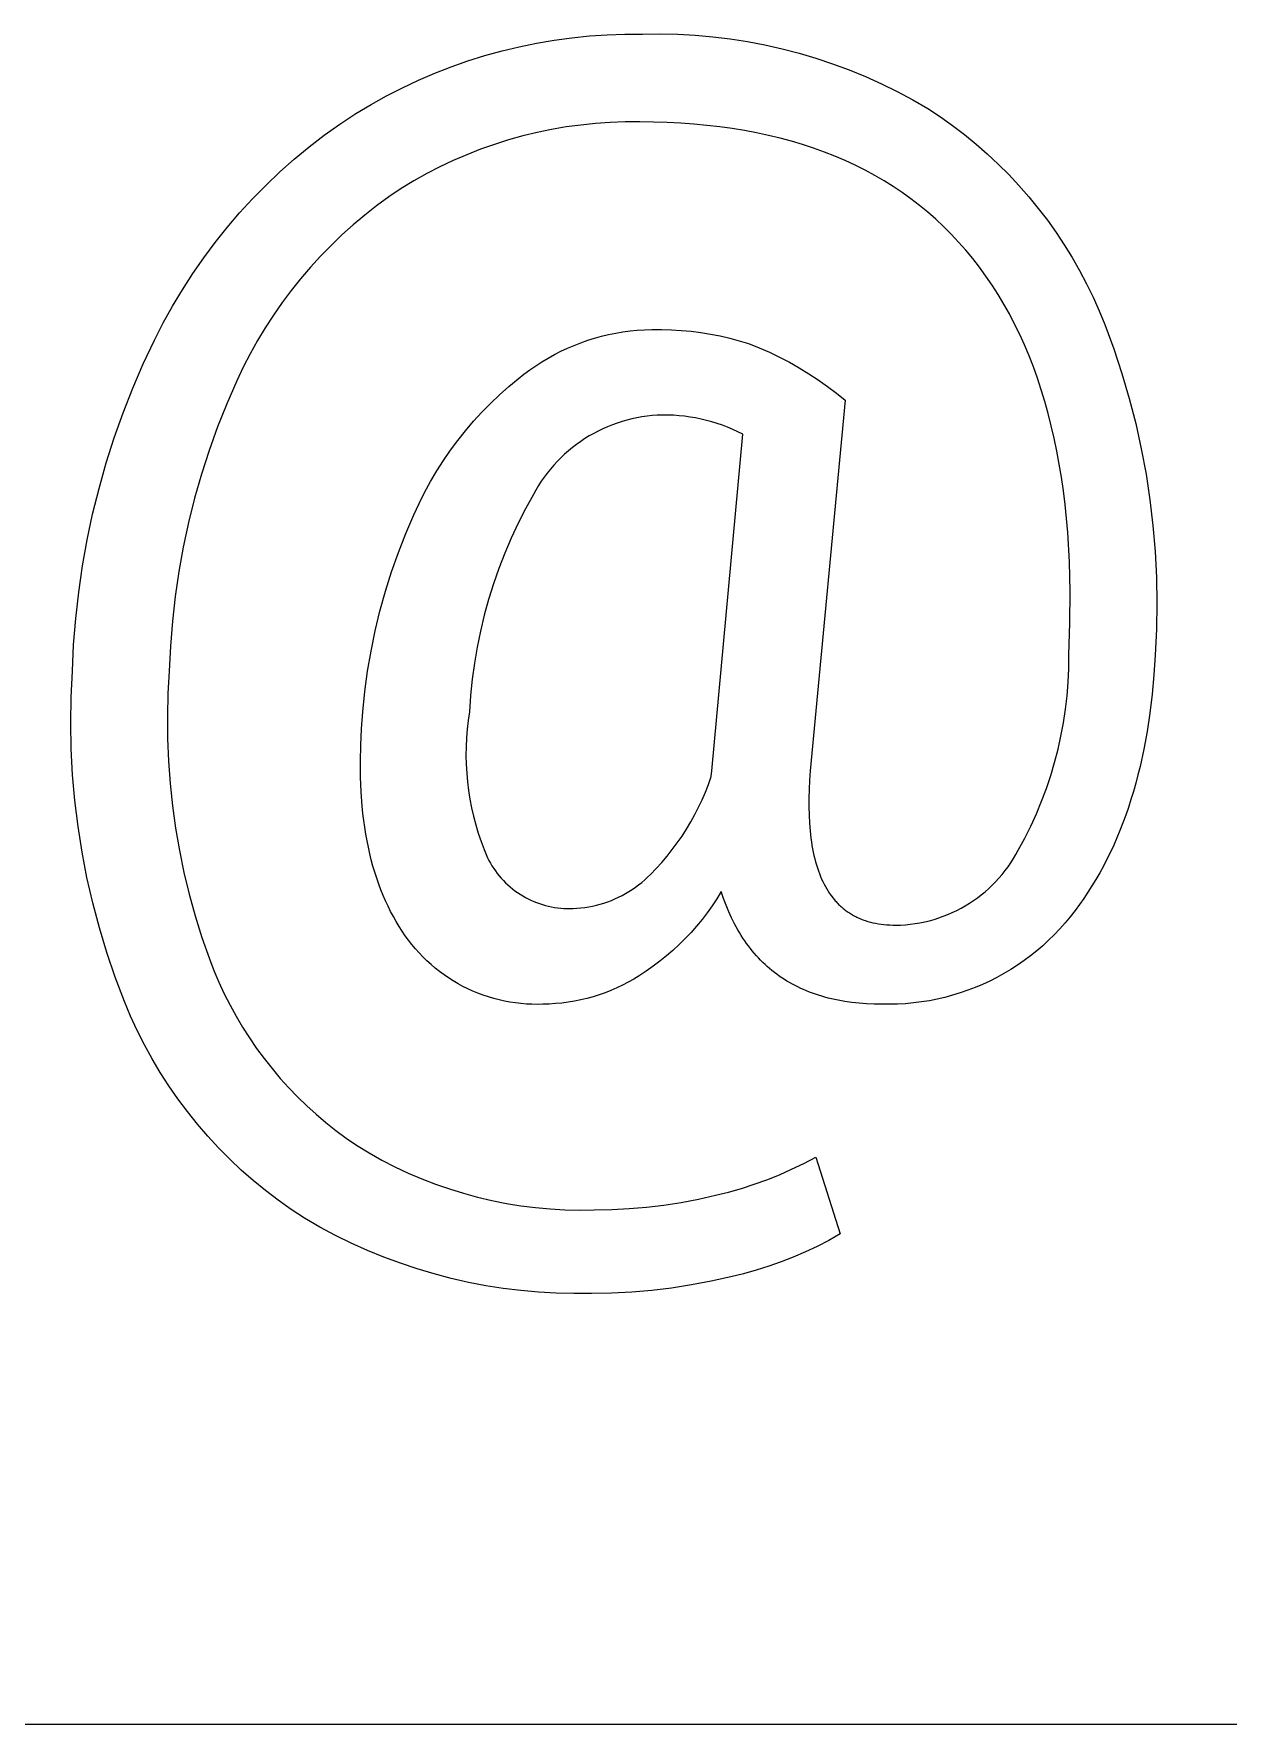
# Model space of a CAD drawing. Header units: millimetres. Extents: x 1287 to 5317, y -239 to 2577.
# Drawn here: x 4124.5 to 4171.4, y -13.8 to 52.4 of the extents above; entities that cross this region are included whole.
import ezdxf

# ---------------------------------------------------------------- set-up
doc = ezdxf.new("R2010")
doc.units = ezdxf.units.MM
doc.header["$MEASUREMENT"] = 0
doc.layers.add('Domyślny', color=7, linetype='Continuous', true_color=0x000000)

msp = doc.modelspace()

# ---------------------------------------------------------------- linework, layer by layer
at = {"layer": 'Domyślny', "color": 18, "lineweight": 15, "true_color": 0x000000}
for p, q in [((4145.629, 52.284), (4146.321, 52.356)), ((4146.321, 52.356), (4147.015, 52.403)), ((4147.015, 52.403), (4147.71, 52.428)), ((4147.71, 52.428), (4148.406, 52.43)), ((4148.406, 52.43), (4149.096, 52.438)), ((4149.096, 52.438), (4149.785, 52.424)), ((4149.785, 52.424), (4150.474, 52.386)), ((4150.474, 52.386), (4151.161, 52.325)), ((4142.225, 51.583), (4142.896, 51.769)), ((4142.896, 51.769), (4143.572, 51.932)), ((4143.572, 51.932), (4144.254, 52.073)), ((4144.254, 52.073), (4144.939, 52.19)), ((4144.939, 52.19), (4145.629, 52.284)), ((4151.161, 52.325), (4151.846, 52.242)), ((4151.846, 52.242), (4152.528, 52.135)), ((4152.528, 52.135), (4153.205, 52.006)), ((4153.205, 52.006), (4153.878, 51.854)), ((4153.878, 51.854), (4154.545, 51.679)), ((4140.256, 50.893), (4140.905, 51.145)), ((4140.905, 51.145), (4141.561, 51.375)), ((4141.561, 51.375), (4142.225, 51.583)), ((4154.545, 51.679), (4155.206, 51.483)), ((4155.206, 51.483), (4155.861, 51.264)), ((4155.861, 51.264), (4156.507, 51.023)), ((4138.986, 50.325), (4139.616, 50.62)), ((4139.616, 50.62), (4140.256, 50.893)), ((4156.507, 51.023), (4157.145, 50.761)), ((4157.145, 50.761), (4157.774, 50.478)), ((4157.774, 50.478), (4158.393, 50.174)), ((4137.757, 49.673), (4138.366, 50.009)), ((4138.366, 50.009), (4138.986, 50.325)), ((4158.393, 50.174), (4159.002, 49.849)), ((4159.002, 49.849), (4159.599, 49.504)), ((4136.534, 48.898), (4137.16, 49.316)), ((4137.16, 49.316), (4137.757, 49.673)), ((4159.599, 49.504), (4160.088, 49.181)), ((4160.088, 49.181), (4160.565, 48.842)), ((4135.328, 48.001), (4135.924, 48.46)), ((4135.924, 48.46), (4136.534, 48.898)), ((4143.712, 48.434), (4143.154, 48.278)), ((4144.275, 48.57), (4143.712, 48.434)), ((4144.842, 48.687), (4144.275, 48.57)), ((4145.413, 48.785), (4144.842, 48.687)), ((4145.987, 48.863), (4145.413, 48.785)), ((4146.563, 48.922), (4145.987, 48.863)), ((4147.141, 48.961), (4146.563, 48.922)), ((4147.72, 48.981), (4147.141, 48.961)), ((4148.299, 48.981), (4147.72, 48.981)), ((4148.843, 48.975), (4148.299, 48.981)), ((4149.378, 48.96), (4148.843, 48.975)), ((4149.905, 48.933), (4149.378, 48.96)), ((4150.423, 48.897), (4149.905, 48.933)), ((4150.932, 48.85), (4150.423, 48.897)), ((4151.432, 48.792), (4150.932, 48.85)), ((4151.923, 48.724), (4151.432, 48.792)), ((4152.406, 48.646), (4151.923, 48.724)), ((4152.879, 48.557), (4152.406, 48.646)), ((4153.344, 48.458), (4152.879, 48.557)), ((4153.801, 48.348), (4153.344, 48.458)), ((4160.565, 48.842), (4161.032, 48.487)), ((4161.032, 48.487), (4161.486, 48.116)), ((4134.749, 47.521), (4135.328, 48.001)), ((4142.056, 47.911), (4141.517, 47.7)), ((4142.602, 48.104), (4142.056, 47.911)), ((4143.154, 48.278), (4142.602, 48.104)), ((4154.248, 48.227), (4153.801, 48.348)), ((4154.687, 48.097), (4154.248, 48.227)), ((4155.117, 47.956), (4154.687, 48.097)), ((4155.538, 47.804), (4155.117, 47.956)), ((4155.95, 47.642), (4155.538, 47.804)), ((4161.486, 48.116), (4161.927, 47.731)), ((4161.927, 47.731), (4162.356, 47.331)), ((4134.186, 47.022), (4134.749, 47.521)), ((4140.461, 47.223), (4139.946, 46.958)), ((4140.985, 47.471), (4140.461, 47.223)), ((4141.517, 47.7), (4140.985, 47.471)), ((4156.354, 47.469), (4155.95, 47.642)), ((4156.749, 47.286), (4156.354, 47.469)), ((4157.135, 47.093), (4156.749, 47.286)), ((4157.512, 46.889), (4157.135, 47.093)), ((4162.356, 47.331), (4162.77, 46.917)), ((4133.113, 45.969), (4133.641, 46.505)), ((4133.641, 46.505), (4134.186, 47.022)), ((4139.44, 46.676), (4138.945, 46.377)), ((4139.946, 46.958), (4139.44, 46.676)), ((4157.88, 46.674), (4157.512, 46.889)), ((4158.24, 46.45), (4157.88, 46.674)), ((4158.591, 46.214), (4158.24, 46.45)), ((4162.77, 46.917), (4163.171, 46.49)), ((4163.171, 46.49), (4163.557, 46.049)), ((4132.604, 45.415), (4133.113, 45.969)), ((4138.456, 46.044), (4137.978, 45.694)), ((4138.945, 46.377), (4138.456, 46.044)), ((4158.933, 45.968), (4158.591, 46.214)), ((4159.267, 45.712), (4158.933, 45.968)), ((4163.557, 46.049), (4163.929, 45.596)), ((4132.115, 44.845), (4132.604, 45.415)), ((4137.512, 45.329), (4137.059, 44.949)), ((4137.978, 45.694), (4137.512, 45.329)), ((4159.592, 45.446), (4159.267, 45.712)), ((4159.908, 45.168), (4159.592, 45.446)), ((4160.215, 44.881), (4159.908, 45.168)), ((4163.929, 45.596), (4164.285, 45.131)), ((4164.285, 45.131), (4164.625, 44.654)), ((4131.645, 44.258), (4132.115, 44.845)), ((4136.618, 44.554), (4136.191, 44.145)), ((4137.059, 44.949), (4136.618, 44.554)), ((4160.514, 44.583), (4160.215, 44.881)), ((4160.804, 44.274), (4160.514, 44.583)), ((4164.625, 44.654), (4164.949, 44.166)), ((4131.195, 43.655), (4131.645, 44.258)), ((4136.191, 44.145), (4135.777, 43.722)), ((4161.085, 43.955), (4160.804, 44.274)), ((4161.357, 43.626), (4161.085, 43.955)), ((4164.949, 44.166), (4165.257, 43.667)), ((4130.766, 43.037), (4131.195, 43.655)), ((4135.378, 43.285), (4134.993, 42.836)), ((4135.777, 43.722), (4135.378, 43.285)), ((4161.62, 43.288), (4161.357, 43.626)), ((4161.874, 42.94), (4161.62, 43.288)), ((4165.257, 43.667), (4165.548, 43.158)), ((4165.548, 43.158), (4165.822, 42.64)), ((4130.359, 42.405), (4130.766, 43.037)), ((4134.993, 42.836), (4134.623, 42.374)), ((4162.118, 42.583), (4161.874, 42.94)), ((4162.353, 42.216), (4162.118, 42.583)), ((4165.822, 42.64), (4166.078, 42.114)), ((4129.609, 41.102), (4129.973, 41.76)), ((4129.973, 41.76), (4130.359, 42.405)), ((4134.269, 41.9), (4133.931, 41.414)), ((4134.623, 42.374), (4134.269, 41.9)), ((4162.579, 41.84), (4162.353, 42.216)), ((4162.795, 41.454), (4162.579, 41.84)), ((4166.078, 42.114), (4166.317, 41.578)), ((4129.268, 40.432), (4129.609, 41.102)), ((4133.931, 41.414), (4133.609, 40.918)), ((4163.002, 41.059), (4162.795, 41.454)), ((4166.317, 41.578), (4166.537, 41.036)), ((4128.826, 39.494), (4129.268, 40.432)), ((4133.609, 40.918), (4133.303, 40.411)), ((4146.255, 40.422), (4146.526, 40.507)), ((4146.526, 40.507), (4146.8, 40.583)), ((4146.8, 40.583), (4147.077, 40.649)), ((4147.077, 40.649), (4147.355, 40.706)), ((4147.355, 40.706), (4147.636, 40.753)), ((4147.636, 40.753), (4147.918, 40.791)), ((4147.918, 40.791), (4148.201, 40.82)), ((4148.201, 40.82), (4148.484, 40.838)), ((4148.484, 40.838), (4148.768, 40.848)), ((4148.768, 40.848), (4149.154, 40.849)), ((4149.154, 40.849), (4149.539, 40.837)), ((4149.539, 40.837), (4149.924, 40.813)), ((4149.924, 40.813), (4150.308, 40.776)), ((4150.308, 40.776), (4150.69, 40.727)), ((4150.69, 40.727), (4151.07, 40.666)), ((4151.07, 40.666), (4151.449, 40.592)), ((4151.449, 40.592), (4151.824, 40.506)), ((4151.824, 40.506), (4152.197, 40.408)), ((4163.199, 40.654), (4163.002, 41.059)), ((4163.387, 40.24), (4163.199, 40.654)), ((4166.537, 41.036), (4166.889, 40.083)), ((4133.015, 39.895), (4132.743, 39.369)), ((4133.303, 40.411), (4133.015, 39.895)), ((4144.7, 39.726), (4144.949, 39.864)), ((4144.949, 39.864), (4145.202, 39.993)), ((4145.202, 39.993), (4145.46, 40.114)), ((4145.46, 40.114), (4145.721, 40.225)), ((4145.721, 40.225), (4145.986, 40.328)), ((4145.986, 40.328), (4146.255, 40.422)), ((4152.197, 40.408), (4152.566, 40.297)), ((4152.566, 40.297), (4152.976, 40.133)), ((4152.976, 40.133), (4153.38, 39.956)), ((4153.38, 39.956), (4153.778, 39.765)), ((4153.778, 39.765), (4154.169, 39.56)), ((4163.566, 39.816), (4163.387, 40.24)), ((4163.735, 39.382), (4163.566, 39.816)), ((4166.889, 40.083), (4167.208, 39.118)), ((4128.414, 38.543), (4128.826, 39.494)), ((4132.743, 39.369), (4132.489, 38.835)), ((4143.756, 39.093), (4143.984, 39.263)), ((4143.984, 39.263), (4144.218, 39.425)), ((4144.218, 39.425), (4144.457, 39.58)), ((4144.457, 39.58), (4144.7, 39.726)), ((4154.169, 39.56), (4154.553, 39.343)), ((4154.553, 39.343), (4154.929, 39.113)), ((4154.929, 39.113), (4155.298, 38.87)), ((4163.895, 38.94), (4163.735, 39.382)), ((4167.208, 39.118), (4167.495, 38.144)), ((4128.035, 37.579), (4128.414, 38.543)), ((4132.489, 38.835), (4132.097, 37.936)), ((4142.798, 38.285), (4143.161, 38.606)), ((4143.161, 38.606), (4143.534, 38.915)), ((4143.534, 38.915), (4143.756, 39.093)), ((4155.298, 38.87), (4155.658, 38.615)), ((4155.658, 38.615), (4156.009, 38.348)), ((4164.045, 38.487), (4163.895, 38.94)), ((4164.186, 38.025), (4164.045, 38.487)), ((4132.097, 37.936), (4131.734, 37.026)), ((4142.107, 37.605), (4142.447, 37.951)), ((4142.447, 37.951), (4142.798, 38.285)), ((4156.351, 38.07), (4154.982, 23.549)), ((4156.009, 38.348), (4156.351, 38.07)), ((4164.318, 37.554), (4164.186, 38.025)), ((4167.495, 38.144), (4167.748, 37.16)), ((4127.687, 36.602), (4128.035, 37.579)), ((4141.465, 36.879), (4141.78, 37.248)), ((4141.78, 37.248), (4142.107, 37.605)), ((4147.412, 37.177), (4147.223, 37.108)), ((4147.603, 37.239), (4147.412, 37.177)), ((4147.796, 37.294), (4147.603, 37.239)), ((4147.991, 37.342), (4147.796, 37.294)), ((4148.187, 37.384), (4147.991, 37.342)), ((4148.385, 37.42), (4148.187, 37.384)), ((4148.584, 37.448), (4148.385, 37.42)), ((4148.783, 37.47), (4148.584, 37.448)), ((4148.984, 37.485), (4148.783, 37.47)), ((4149.184, 37.492), (4148.984, 37.485)), ((4149.403, 37.491), (4149.184, 37.492)), ((4149.621, 37.483), (4149.403, 37.491)), ((4149.839, 37.468), (4149.621, 37.483)), ((4150.056, 37.446), (4149.839, 37.468)), ((4150.272, 37.416), (4150.056, 37.446)), ((4150.487, 37.379), (4150.272, 37.416)), ((4150.701, 37.336), (4150.487, 37.379)), ((4150.914, 37.285), (4150.701, 37.336)), ((4151.124, 37.228), (4150.914, 37.285)), ((4151.333, 37.163), (4151.124, 37.228)), ((4151.539, 37.092), (4151.333, 37.163)), ((4164.44, 37.073), (4164.318, 37.554)), ((4167.748, 37.16), (4167.968, 36.168)), ((4127.371, 35.615), (4127.687, 36.602)), ((4131.734, 37.026), (4131.403, 36.103)), ((4140.875, 36.111), (4141.163, 36.5)), ((4141.163, 36.5), (4141.465, 36.879)), ((4145.981, 36.456), (4145.817, 36.34)), ((4146.148, 36.567), (4145.981, 36.456)), ((4146.319, 36.673), (4146.148, 36.567)), ((4146.494, 36.772), (4146.319, 36.673)), ((4146.671, 36.865), (4146.494, 36.772)), ((4146.852, 36.953), (4146.671, 36.865)), ((4147.036, 37.034), (4146.852, 36.953)), ((4147.223, 37.108), (4147.036, 37.034)), ((4151.13, 23.549), (4152.338, 36.741)), ((4151.743, 37.014), (4151.539, 37.092)), ((4151.945, 36.93), (4151.743, 37.014)), ((4152.143, 36.838), (4151.945, 36.93)), ((4152.338, 36.741), (4152.143, 36.838)), ((4164.553, 36.583), (4164.44, 37.073)), ((4164.657, 36.083), (4164.553, 36.583)), ((4131.403, 36.103), (4131.102, 35.171)), ((4140.6, 35.712), (4140.875, 36.111)), ((4145.206, 35.819), (4145.064, 35.677)), ((4145.352, 35.957), (4145.206, 35.819)), ((4145.503, 36.09), (4145.352, 35.957)), ((4145.658, 36.218), (4145.503, 36.09)), ((4145.817, 36.34), (4145.658, 36.218)), ((4164.751, 35.573), (4164.657, 36.083)), ((4167.968, 36.168), (4168.155, 35.17)), ((4127.089, 34.618), (4127.371, 35.615)), ((4131.102, 35.171), (4130.833, 34.228)), ((4140.092, 34.886), (4140.339, 35.303)), ((4140.339, 35.303), (4140.6, 35.712)), ((4144.671, 35.22), (4144.55, 35.06)), ((4144.797, 35.377), (4144.671, 35.22)), ((4144.928, 35.529), (4144.797, 35.377)), ((4145.064, 35.677), (4144.928, 35.529)), ((4164.836, 35.054), (4164.751, 35.573)), ((4168.155, 35.17), (4168.308, 34.166)), ((4126.839, 33.612), (4127.089, 34.618)), ((4139.643, 34.028), (4139.86, 34.461)), ((4139.86, 34.461), (4140.092, 34.886)), ((4144.223, 34.554), (4144.125, 34.379)), ((4144.326, 34.727), (4144.223, 34.554)), ((4144.435, 34.895), (4144.326, 34.727)), ((4144.55, 35.06), (4144.435, 34.895)), ((4164.912, 34.526), (4164.836, 35.054)), ((4164.978, 33.988), (4164.912, 34.526)), ((4130.833, 34.228), (4130.595, 33.277)), ((4139.441, 33.587), (4139.643, 34.028)), ((4143.815, 33.818), (4143.525, 33.248)), ((4144.125, 34.379), (4143.815, 33.818)), ((4165.035, 33.44), (4164.978, 33.988)), ((4168.308, 34.166), (4168.427, 33.157)), ((4126.623, 32.598), (4126.839, 33.612)), ((4130.595, 33.277), (4130.389, 32.319)), ((4139.122, 32.851), (4139.441, 33.587)), ((4143.525, 33.248), (4143.253, 32.668)), ((4165.082, 32.883), (4165.035, 33.44)), ((4168.427, 33.157), (4168.512, 32.145)), ((4126.44, 31.578), (4126.623, 32.598)), ((4138.829, 32.104), (4139.122, 32.851)), ((4143.253, 32.668), (4143.002, 32.079)), ((4165.15, 31.741), (4165.082, 32.883)), ((4130.389, 32.319), (4130.215, 31.354)), ((4138.562, 31.347), (4138.829, 32.104)), ((4143.002, 32.079), (4142.77, 31.482)), ((4168.512, 32.145), (4168.563, 31.13)), ((4126.291, 30.553), (4126.44, 31.578)), ((4130.215, 31.354), (4130.074, 30.384)), ((4138.321, 30.582), (4138.562, 31.347)), ((4142.77, 31.482), (4142.558, 30.877)), ((4165.18, 30.56), (4165.15, 31.741)), ((4126.176, 29.523), (4126.291, 30.553)), ((4138.106, 29.809), (4138.321, 30.582)), ((4142.558, 30.877), (4142.367, 30.266)), ((4165.172, 29.341), (4165.18, 30.56)), ((4168.563, 31.13), (4168.58, 30.115)), ((4130.074, 30.384), (4129.965, 29.41)), ((4142.367, 30.266), (4142.196, 29.649)), ((4168.58, 30.115), (4168.562, 29.099)), ((4126.094, 28.489), (4126.176, 29.523)), ((4129.965, 29.41), (4129.889, 28.433)), ((4137.919, 29.028), (4138.106, 29.809)), ((4142.196, 29.649), (4142.047, 29.026)), ((4165.128, 28.085), (4165.172, 29.341)), ((4137.758, 28.242), (4137.919, 29.028)), ((4142.047, 29.026), (4141.918, 28.399)), ((4168.562, 29.099), (4168.51, 28.085)), ((4126.047, 27.454), (4126.094, 28.489)), ((4129.889, 28.433), (4129.845, 27.454)), ((4137.625, 27.451), (4137.758, 28.242)), ((4141.918, 28.399), (4141.81, 27.767)), ((4165.123, 27.552), (4165.128, 28.085)), ((4168.51, 28.085), (4168.46, 27.305)), ((4125.997, 26.438), (4126.047, 27.454)), ((4129.845, 27.454), (4129.794, 26.573)), ((4137.52, 26.655), (4137.625, 27.451)), ((4141.81, 27.767), (4141.724, 27.133)), ((4165.099, 27.019), (4165.123, 27.552)), ((4168.46, 27.305), (4168.391, 26.545)), ((4129.794, 26.573), (4129.771, 25.691)), ((4137.441, 25.857), (4137.52, 26.655)), ((4141.724, 27.133), (4141.659, 26.496)), ((4165.056, 26.488), (4165.099, 27.019)), ((4168.391, 26.545), (4168.302, 25.806)), ((4125.981, 25.422), (4125.997, 26.438)), ((4137.39, 25.194), (4137.441, 25.857)), ((4141.615, 25.857), (4141.566, 25.517)), ((4141.659, 26.496), (4141.615, 25.857)), ((4164.916, 25.432), (4164.995, 25.959)), ((4164.995, 25.959), (4165.056, 26.488)), ((4126, 24.405), (4125.981, 25.422)), ((4129.771, 25.691), (4129.778, 24.809)), ((4137.358, 24.55), (4137.39, 25.194)), ((4141.566, 25.517), (4141.527, 25.176)), ((4164.818, 24.908), (4164.916, 25.432)), ((4168.302, 25.806), (4168.193, 25.088)), ((4129.778, 24.809), (4129.813, 23.928)), ((4137.344, 23.923), (4137.358, 24.55)), ((4141.501, 24.833), (4141.485, 24.49)), ((4141.527, 25.176), (4141.501, 24.833)), ((4164.702, 24.388), (4164.818, 24.908)), ((4168.193, 25.088), (4168.065, 24.39)), ((4126.054, 23.389), (4126, 24.405)), ((4129.813, 23.928), (4129.877, 23.048)), ((4137.349, 23.315), (4137.344, 23.923)), ((4141.485, 24.49), (4141.482, 24.146)), ((4141.482, 24.146), (4141.489, 23.803)), ((4164.416, 23.361), (4164.568, 23.872)), ((4164.568, 23.872), (4164.702, 24.388)), ((4168.065, 24.39), (4167.918, 23.713)), ((4126.143, 22.376), (4126.054, 23.389)), ((4137.372, 22.726), (4137.349, 23.315)), ((4141.489, 23.803), (4141.509, 23.46)), ((4141.509, 23.46), (4141.54, 23.118)), ((4150.994, 23.014), (4151.104, 23.32)), ((4151.104, 23.32), (4151.13, 23.549)), ((4154.982, 23.549), (4154.956, 23.176)), ((4164.247, 22.856), (4164.416, 23.361)), ((4167.836, 23.382), (4167.751, 23.056)), ((4167.918, 23.713), (4167.836, 23.382)), ((4129.877, 23.048), (4129.97, 22.171)), ((4137.414, 22.154), (4137.372, 22.726)), ((4141.54, 23.118), (4141.582, 22.777)), ((4141.582, 22.777), (4141.636, 22.438)), ((4150.745, 22.412), (4150.875, 22.71)), ((4150.875, 22.71), (4150.994, 23.014)), ((4154.939, 22.815), (4154.929, 22.466)), ((4154.956, 23.176), (4154.939, 22.815)), ((4164.06, 22.357), (4164.247, 22.856)), ((4167.66, 22.735), (4167.564, 22.42)), ((4167.751, 23.056), (4167.66, 22.735)), ((4126.266, 21.367), (4126.143, 22.376)), ((4129.97, 22.171), (4130.092, 21.297)), ((4137.442, 21.875), (4137.414, 22.154)), ((4137.475, 21.601), (4137.442, 21.875)), ((4141.636, 22.438), (4141.701, 22.1)), ((4141.701, 22.1), (4141.778, 21.765)), ((4150.457, 21.827), (4150.606, 22.117)), ((4150.606, 22.117), (4150.745, 22.412)), ((4154.929, 22.466), (4154.929, 22.129)), ((4154.929, 22.129), (4154.936, 21.803)), ((4163.856, 21.865), (4164.06, 22.357)), ((4167.463, 22.109), (4167.358, 21.804)), ((4167.564, 22.42), (4167.463, 22.109)), ((4126.424, 20.362), (4126.266, 21.367)), ((4130.092, 21.297), (4130.242, 20.428)), ((4137.512, 21.331), (4137.475, 21.601)), ((4137.554, 21.066), (4137.512, 21.331)), ((4141.778, 21.765), (4141.866, 21.433)), ((4141.866, 21.433), (4141.964, 21.104)), ((4149.955, 20.989), (4150.131, 21.263)), ((4150.131, 21.263), (4150.299, 21.542)), ((4150.299, 21.542), (4150.457, 21.827)), ((4154.936, 21.803), (4154.953, 21.49)), ((4154.953, 21.49), (4154.977, 21.188)), ((4163.396, 20.903), (4163.634, 21.38)), ((4163.634, 21.38), (4163.856, 21.865)), ((4167.132, 21.209), (4167.012, 20.919)), ((4167.248, 21.504), (4167.132, 21.209)), ((4167.358, 21.804), (4167.248, 21.504)), ((4137.601, 20.805), (4137.554, 21.066)), ((4137.652, 20.549), (4137.601, 20.805)), ((4137.708, 20.297), (4137.652, 20.549)), ((4141.964, 21.104), (4142.074, 20.779)), ((4142.074, 20.779), (4142.195, 20.457)), ((4149.575, 20.46), (4149.769, 20.722)), ((4149.769, 20.722), (4149.955, 20.989)), ((4154.977, 21.188), (4155.01, 20.899)), ((4155.01, 20.899), (4155.03, 20.758)), ((4155.03, 20.758), (4155.051, 20.621)), ((4155.051, 20.621), (4155.075, 20.486)), ((4163.142, 20.435), (4163.396, 20.903)), ((4166.887, 20.634), (4166.758, 20.355)), ((4167.012, 20.919), (4166.887, 20.634)), ((4126.617, 19.364), (4126.424, 20.362)), ((4130.242, 20.428), (4130.421, 19.564)), ((4137.769, 20.05), (4137.708, 20.297)), ((4137.834, 19.808), (4137.769, 20.05)), ((4142.195, 20.457), (4142.327, 20.14)), ((4142.327, 20.14), (4142.382, 20.031)), ((4142.382, 20.031), (4142.44, 19.925)), ((4142.44, 19.925), (4142.502, 19.821)), ((4148.942, 19.716), (4149.161, 19.957)), ((4149.161, 19.957), (4149.372, 20.205)), ((4149.372, 20.205), (4149.575, 20.46)), ((4155.075, 20.486), (4155.101, 20.355)), ((4155.101, 20.355), (4155.129, 20.226)), ((4155.129, 20.226), (4155.16, 20.101)), ((4155.16, 20.101), (4155.192, 19.978)), ((4155.192, 19.978), (4155.226, 19.858)), ((4162.742, 19.786), (4162.85, 19.943)), ((4162.85, 19.943), (4162.953, 20.103)), ((4162.953, 20.103), (4163.05, 20.267)), ((4163.05, 20.267), (4163.142, 20.435)), ((4166.623, 20.081), (4166.483, 19.812)), ((4166.758, 20.355), (4166.623, 20.081)), ((4126.844, 18.373), (4126.617, 19.364)), ((4130.421, 19.564), (4130.628, 18.706)), ((4137.904, 19.57), (4137.834, 19.808)), ((4137.979, 19.337), (4137.904, 19.57)), ((4138.059, 19.108), (4137.979, 19.337)), ((4142.502, 19.821), (4142.568, 19.719)), ((4142.568, 19.719), (4142.637, 19.619)), ((4142.637, 19.619), (4142.71, 19.522)), ((4142.71, 19.522), (4142.786, 19.427)), ((4142.786, 19.427), (4142.865, 19.335)), ((4142.865, 19.335), (4142.948, 19.245)), ((4142.948, 19.245), (4143.033, 19.159)), ((4148.373, 19.17), (4148.491, 19.27)), ((4148.491, 19.27), (4148.605, 19.374)), ((4148.605, 19.374), (4148.715, 19.482)), ((4148.715, 19.482), (4148.942, 19.716)), ((4155.226, 19.858), (4155.263, 19.741)), ((4155.263, 19.741), (4155.302, 19.628)), ((4155.302, 19.628), (4155.342, 19.517)), ((4155.342, 19.517), (4155.385, 19.409)), ((4155.385, 19.409), (4155.43, 19.304)), ((4155.43, 19.304), (4155.477, 19.202)), ((4162.256, 19.198), (4162.385, 19.339)), ((4162.385, 19.339), (4162.509, 19.483)), ((4162.509, 19.483), (4162.628, 19.633)), ((4162.628, 19.633), (4162.742, 19.786)), ((4166.189, 19.289), (4166.035, 19.035)), ((4166.339, 19.548), (4166.189, 19.289)), ((4166.483, 19.812), (4166.339, 19.548)), ((4130.628, 18.706), (4130.863, 17.856)), ((4138.143, 18.884), (4138.059, 19.108)), ((4138.232, 18.664), (4138.143, 18.884)), ((4138.325, 18.449), (4138.232, 18.664)), ((4143.033, 19.159), (4143.121, 19.075)), ((4143.121, 19.075), (4143.212, 18.995)), ((4143.212, 18.995), (4143.306, 18.918)), ((4143.306, 18.918), (4143.402, 18.844)), ((4143.402, 18.844), (4143.501, 18.773)), ((4143.501, 18.773), (4143.602, 18.706)), ((4143.602, 18.706), (4143.706, 18.642)), ((4143.706, 18.642), (4143.811, 18.582)), ((4143.811, 18.582), (4143.919, 18.526)), ((4147.326, 18.527), (4147.466, 18.591)), ((4147.466, 18.591), (4147.604, 18.66)), ((4147.604, 18.66), (4147.739, 18.734)), ((4147.739, 18.734), (4147.872, 18.812)), ((4147.872, 18.812), (4148.002, 18.895)), ((4148.002, 18.895), (4148.129, 18.983)), ((4148.129, 18.983), (4148.253, 19.074)), ((4148.253, 19.074), (4148.373, 19.17)), ((4151.493, 18.811), (4151.319, 18.528)), ((4151.584, 18.54), (4151.493, 18.811)), ((4155.477, 19.202), (4155.526, 19.103)), ((4155.526, 19.103), (4155.578, 19.007)), ((4155.578, 19.007), (4155.631, 18.914)), ((4155.631, 18.914), (4155.687, 18.824)), ((4155.687, 18.824), (4155.744, 18.737)), ((4155.744, 18.737), (4155.804, 18.653)), ((4155.804, 18.653), (4155.866, 18.572)), ((4155.866, 18.572), (4155.93, 18.493)), ((4161.386, 18.457), (4161.541, 18.568)), ((4161.541, 18.568), (4161.693, 18.684)), ((4161.693, 18.684), (4161.84, 18.805)), ((4161.84, 18.805), (4161.983, 18.931)), ((4161.983, 18.931), (4162.122, 19.062)), ((4162.122, 19.062), (4162.256, 19.198)), ((4165.876, 18.787), (4165.712, 18.544)), ((4166.035, 19.035), (4165.876, 18.787)), ((4127.105, 17.39), (4126.844, 18.373)), ((4138.424, 18.239), (4138.325, 18.449)), ((4138.527, 18.033), (4138.424, 18.239)), ((4138.634, 17.831), (4138.527, 18.033)), ((4143.919, 18.526), (4144.028, 18.473)), ((4144.028, 18.473), (4144.139, 18.424)), ((4144.139, 18.424), (4144.252, 18.379)), ((4144.252, 18.379), (4144.366, 18.338)), ((4144.366, 18.338), (4144.482, 18.301)), ((4144.482, 18.301), (4144.599, 18.268)), ((4144.599, 18.268), (4144.717, 18.239)), ((4144.717, 18.239), (4144.836, 18.213)), ((4144.836, 18.213), (4144.955, 18.192)), ((4144.955, 18.192), (4145.076, 18.176)), ((4145.076, 18.176), (4145.196, 18.163)), ((4145.196, 18.163), (4145.317, 18.154)), ((4145.317, 18.154), (4145.439, 18.15)), ((4145.439, 18.15), (4145.56, 18.15)), ((4145.56, 18.15), (4145.682, 18.153)), ((4145.682, 18.153), (4145.836, 18.161)), ((4145.836, 18.161), (4145.989, 18.174)), ((4145.989, 18.174), (4146.142, 18.193)), ((4146.142, 18.193), (4146.295, 18.217)), ((4146.295, 18.217), (4146.446, 18.246)), ((4146.446, 18.246), (4146.596, 18.28)), ((4146.596, 18.28), (4146.746, 18.319)), ((4146.746, 18.319), (4146.893, 18.363)), ((4146.893, 18.363), (4147.039, 18.413)), ((4147.039, 18.413), (4147.183, 18.467)), ((4147.183, 18.467), (4147.326, 18.527)), ((4150.942, 17.98), (4150.74, 17.716)), ((4151.135, 18.25), (4150.942, 17.98)), ((4151.319, 18.528), (4151.135, 18.25)), ((4151.683, 18.277), (4151.584, 18.54)), ((4151.787, 18.023), (4151.683, 18.277)), ((4151.843, 17.899), (4151.787, 18.023)), ((4151.899, 17.777), (4151.843, 17.899)), ((4155.93, 18.493), (4155.963, 18.455)), ((4155.963, 18.455), (4155.996, 18.418)), ((4155.996, 18.418), (4156.03, 18.382)), ((4156.03, 18.382), (4156.064, 18.346)), ((4156.064, 18.346), (4156.099, 18.311)), ((4156.099, 18.311), (4156.135, 18.276)), ((4156.135, 18.276), (4156.171, 18.243)), ((4156.171, 18.243), (4156.207, 18.21)), ((4156.207, 18.21), (4156.244, 18.178)), ((4156.244, 18.178), (4156.282, 18.147)), ((4156.282, 18.147), (4156.32, 18.116)), ((4156.32, 18.116), (4156.358, 18.086)), ((4156.358, 18.086), (4156.398, 18.057)), ((4156.398, 18.057), (4156.437, 18.028)), ((4156.437, 18.028), (4156.477, 18.001)), ((4156.477, 18.001), (4156.518, 17.974)), ((4156.518, 17.974), (4156.559, 17.948)), ((4156.559, 17.948), (4156.601, 17.922)), ((4156.601, 17.922), (4156.644, 17.897)), ((4156.644, 17.897), (4156.686, 17.873)), ((4160.204, 17.843), (4160.381, 17.912)), ((4160.381, 17.912), (4160.556, 17.989)), ((4160.556, 17.989), (4160.729, 18.071)), ((4160.729, 18.071), (4160.898, 18.159)), ((4160.898, 18.159), (4161.064, 18.252)), ((4161.064, 18.252), (4161.227, 18.352)), ((4161.227, 18.352), (4161.386, 18.457)), ((4165.37, 18.073), (4165.179, 17.825)), ((4165.543, 18.306), (4165.37, 18.073)), ((4165.712, 18.544), (4165.543, 18.306)), ((4127.399, 16.417), (4127.105, 17.39)), ((4130.863, 17.856), (4131.125, 17.014)), ((4138.747, 17.634), (4138.634, 17.831)), ((4138.864, 17.442), (4138.747, 17.634)), ((4138.979, 17.258), (4138.864, 17.442)), ((4139.1, 17.078), (4138.979, 17.258)), ((4150.528, 17.459), (4150.309, 17.209)), ((4150.74, 17.716), (4150.528, 17.459)), ((4151.958, 17.658), (4151.899, 17.777)), ((4152.018, 17.541), (4151.958, 17.658)), ((4152.08, 17.425), (4152.018, 17.541)), ((4152.143, 17.312), (4152.08, 17.425)), ((4152.208, 17.201), (4152.143, 17.312)), ((4156.686, 17.873), (4156.73, 17.85)), ((4156.73, 17.85), (4156.774, 17.828)), ((4156.774, 17.828), (4156.818, 17.806)), ((4156.818, 17.806), (4156.863, 17.785)), ((4156.863, 17.785), (4156.909, 17.765)), ((4156.909, 17.765), (4156.955, 17.745)), ((4156.955, 17.745), (4157.001, 17.726)), ((4157.001, 17.726), (4157.048, 17.708)), ((4157.048, 17.708), (4157.144, 17.674)), ((4157.144, 17.674), (4157.242, 17.643)), ((4157.242, 17.643), (4157.342, 17.615)), ((4157.342, 17.615), (4157.444, 17.59)), ((4157.444, 17.59), (4157.548, 17.568)), ((4157.548, 17.568), (4157.655, 17.549)), ((4157.655, 17.549), (4157.763, 17.533)), ((4157.763, 17.533), (4157.874, 17.519)), ((4157.874, 17.519), (4157.986, 17.509)), ((4157.986, 17.509), (4158.101, 17.502)), ((4158.101, 17.502), (4158.218, 17.497)), ((4158.218, 17.497), (4158.337, 17.496)), ((4158.337, 17.496), (4158.528, 17.501)), ((4158.528, 17.501), (4158.718, 17.513)), ((4158.718, 17.513), (4158.908, 17.531)), ((4158.908, 17.531), (4159.098, 17.556)), ((4159.098, 17.556), (4159.286, 17.588)), ((4159.286, 17.588), (4159.473, 17.626)), ((4159.473, 17.626), (4159.658, 17.671)), ((4159.658, 17.671), (4159.842, 17.722)), ((4159.842, 17.722), (4160.024, 17.779)), ((4160.024, 17.779), (4160.204, 17.843)), ((4164.772, 17.349), (4164.557, 17.122)), ((4164.98, 17.584), (4164.772, 17.349)), ((4165.179, 17.825), (4164.98, 17.584)), ((4131.125, 17.014), (4131.416, 16.181)), ((4139.227, 16.903), (4139.1, 17.078)), ((4139.36, 16.732), (4139.227, 16.903)), ((4139.499, 16.565), (4139.36, 16.732)), ((4149.844, 16.733), (4149.6, 16.507)), ((4150.081, 16.967), (4149.844, 16.733)), ((4150.309, 17.209), (4150.081, 16.967)), ((4152.275, 17.092), (4152.208, 17.201)), ((4152.344, 16.986), (4152.275, 17.092)), ((4152.414, 16.881), (4152.344, 16.986)), ((4152.486, 16.779), (4152.414, 16.881)), ((4152.56, 16.679), (4152.486, 16.779)), ((4152.635, 16.581), (4152.56, 16.679)), ((4152.712, 16.485), (4152.635, 16.581)), ((4164.104, 16.691), (4163.867, 16.487)), ((4164.334, 16.903), (4164.104, 16.691)), ((4164.557, 17.122), (4164.334, 16.903)), ((4127.727, 15.454), (4127.399, 16.417)), ((4131.416, 16.181), (4131.596, 15.716)), ((4139.644, 16.404), (4139.499, 16.565)), ((4139.794, 16.247), (4139.644, 16.404)), ((4139.95, 16.096), (4139.794, 16.247)), ((4140.11, 15.95), (4139.95, 16.096)), ((4140.276, 15.81), (4140.11, 15.95)), ((4149.089, 16.081), (4148.823, 15.881)), ((4149.348, 16.29), (4149.089, 16.081)), ((4149.6, 16.507), (4149.348, 16.29)), ((4152.791, 16.391), (4152.712, 16.485)), ((4152.871, 16.299), (4152.791, 16.391)), ((4152.953, 16.21), (4152.871, 16.299)), ((4153.037, 16.122), (4152.953, 16.21)), ((4153.123, 16.037), (4153.037, 16.122)), ((4153.21, 15.954), (4153.123, 16.037)), ((4153.299, 15.873), (4153.21, 15.954)), ((4163.114, 15.927), (4162.851, 15.757)), ((4163.371, 16.105), (4163.114, 15.927)), ((4163.622, 16.292), (4163.371, 16.105)), ((4163.867, 16.487), (4163.622, 16.292)), ((4128.087, 14.503), (4127.727, 15.454)), ((4131.596, 15.716), (4131.791, 15.257)), ((4131.791, 15.257), (4132.001, 14.805)), ((4140.446, 15.676), (4140.276, 15.81)), ((4140.621, 15.547), (4140.446, 15.676)), ((4140.8, 15.425), (4140.621, 15.547)), ((4140.983, 15.309), (4140.8, 15.425)), ((4141.17, 15.2), (4140.983, 15.309)), ((4147.842, 15.258), (4147.621, 15.144)), ((4148.059, 15.38), (4147.842, 15.258)), ((4148.272, 15.51), (4148.059, 15.38)), ((4148.551, 15.691), (4148.272, 15.51)), ((4148.823, 15.881), (4148.551, 15.691)), ((4153.39, 15.795), (4153.299, 15.873)), ((4153.482, 15.718), (4153.39, 15.795)), ((4153.576, 15.644), (4153.482, 15.718)), ((4153.672, 15.571), (4153.576, 15.644)), ((4153.769, 15.501), (4153.672, 15.571)), ((4153.868, 15.433), (4153.769, 15.501)), ((4153.969, 15.367), (4153.868, 15.433)), ((4154.072, 15.304), (4153.969, 15.367)), ((4154.176, 15.242), (4154.072, 15.304)), ((4154.282, 15.183), (4154.176, 15.242)), ((4162.029, 15.305), (4161.745, 15.173)), ((4162.308, 15.446), (4162.029, 15.305)), ((4162.582, 15.597), (4162.308, 15.446)), ((4162.851, 15.757), (4162.582, 15.597)), ((4132.001, 14.805), (4132.227, 14.36)), ((4141.361, 15.096), (4141.17, 15.2)), ((4141.555, 15), (4141.361, 15.096)), ((4141.753, 14.91), (4141.555, 15)), ((4141.953, 14.827), (4141.753, 14.91)), ((4142.156, 14.752), (4141.953, 14.827)), ((4142.362, 14.683), (4142.156, 14.752)), ((4142.57, 14.621), (4142.362, 14.683)), ((4142.78, 14.566), (4142.57, 14.621)), ((4146.224, 14.623), (4145.982, 14.565)), ((4146.464, 14.69), (4146.224, 14.623)), ((4146.701, 14.764), (4146.464, 14.69)), ((4146.936, 14.847), (4146.701, 14.764)), ((4147.168, 14.938), (4146.936, 14.847)), ((4147.396, 15.037), (4147.168, 14.938)), ((4147.621, 15.144), (4147.396, 15.037)), ((4154.39, 15.126), (4154.282, 15.183)), ((4154.499, 15.071), (4154.39, 15.126)), ((4154.61, 15.018), (4154.499, 15.071)), ((4154.723, 14.967), (4154.61, 15.018)), ((4154.837, 14.918), (4154.723, 14.967)), ((4154.953, 14.872), (4154.837, 14.918)), ((4155.071, 14.828), (4154.953, 14.872)), ((4155.191, 14.786), (4155.071, 14.828)), ((4155.312, 14.746), (4155.191, 14.786)), ((4155.435, 14.708), (4155.312, 14.746)), ((4155.56, 14.672), (4155.435, 14.708)), ((4155.686, 14.639), (4155.56, 14.672)), ((4155.814, 14.607), (4155.686, 14.639)), ((4155.944, 14.578), (4155.814, 14.607)), ((4159.963, 14.594), (4159.656, 14.534)), ((4160.268, 14.665), (4159.963, 14.594)), ((4160.57, 14.746), (4160.268, 14.665)), ((4160.869, 14.838), (4160.57, 14.746)), ((4161.165, 14.94), (4160.869, 14.838)), ((4161.457, 15.051), (4161.165, 14.94)), ((4161.745, 15.173), (4161.457, 15.051)), ((4128.329, 13.928), (4128.087, 14.503)), ((4128.59, 13.361), (4128.329, 13.928)), ((4132.227, 14.36), (4132.467, 13.923)), ((4132.467, 13.923), (4132.721, 13.495)), ((4142.991, 14.519), (4142.78, 14.566)), ((4143.205, 14.479), (4142.991, 14.519)), ((4143.419, 14.447), (4143.205, 14.479)), ((4143.634, 14.422), (4143.419, 14.447)), ((4143.85, 14.404), (4143.634, 14.422)), ((4144.067, 14.394), (4143.85, 14.404)), ((4144.284, 14.391), (4144.067, 14.394)), ((4144.501, 14.396), (4144.284, 14.391)), ((4144.75, 14.402), (4144.501, 14.396)), ((4144.998, 14.418), (4144.75, 14.402)), ((4145.246, 14.442), (4144.998, 14.418)), ((4145.493, 14.475), (4145.246, 14.442)), ((4145.738, 14.516), (4145.493, 14.475)), ((4145.982, 14.565), (4145.738, 14.516)), ((4156.076, 14.551), (4155.944, 14.578)), ((4156.209, 14.526), (4156.076, 14.551)), ((4156.344, 14.504), (4156.209, 14.526)), ((4156.619, 14.465), (4156.344, 14.504)), ((4156.901, 14.435), (4156.619, 14.465)), ((4157.189, 14.413), (4156.901, 14.435)), ((4157.485, 14.4), (4157.189, 14.413)), ((4157.787, 14.396), (4157.485, 14.4)), ((4158.1, 14.392), (4157.787, 14.396)), ((4158.413, 14.399), (4158.1, 14.392)), ((4158.725, 14.417), (4158.413, 14.399)), ((4159.037, 14.445), (4158.725, 14.417)), ((4159.347, 14.484), (4159.037, 14.445)), ((4159.656, 14.534), (4159.347, 14.484)), ((4128.871, 12.804), (4128.59, 13.361)), ((4132.721, 13.495), (4132.989, 13.074)), ((4129.171, 12.258), (4128.871, 12.804)), ((4132.989, 13.074), (4133.272, 12.663)), ((4133.272, 12.663), (4133.567, 12.262)), ((4129.49, 11.721), (4129.171, 12.258)), ((4133.567, 12.262), (4133.876, 11.871)), ((4129.827, 11.197), (4129.49, 11.721)), ((4133.876, 11.871), (4134.198, 11.49)), ((4134.198, 11.49), (4134.532, 11.12)), ((4130.182, 10.684), (4129.827, 11.197)), ((4130.556, 10.184), (4130.182, 10.684)), ((4134.532, 11.12), (4134.878, 10.761)), ((4134.878, 10.761), (4135.236, 10.414)), ((4130.946, 9.698), (4130.556, 10.184)), ((4135.236, 10.414), (4135.605, 10.079)), ((4135.605, 10.079), (4135.985, 9.756)), ((4131.353, 9.225), (4130.946, 9.698)), ((4135.985, 9.756), (4136.376, 9.446)), ((4136.376, 9.446), (4136.776, 9.15)), ((4131.776, 8.767), (4131.353, 9.225)), ((4132.215, 8.323), (4131.776, 8.767)), ((4136.776, 9.15), (4137.186, 8.866)), ((4137.186, 8.866), (4137.68, 8.568)), ((4132.669, 7.896), (4132.215, 8.323)), ((4137.68, 8.568), (4138.184, 8.287)), ((4138.184, 8.287), (4138.697, 8.024)), ((4138.697, 8.024), (4139.22, 7.778)), ((4154.255, 7.923), (4154.73, 8.152)), ((4154.73, 8.152), (4155.197, 8.397)), ((4155.197, 8.397), (4156.163, 5.39)), ((4133.137, 7.484), (4132.669, 7.896)), ((4133.62, 7.089), (4133.137, 7.484)), ((4139.22, 7.778), (4139.75, 7.551)), ((4139.75, 7.551), (4140.288, 7.343)), ((4140.288, 7.343), (4140.833, 7.153)), ((4152.284, 7.176), (4152.786, 7.337)), ((4152.786, 7.337), (4153.282, 7.516)), ((4153.282, 7.516), (4153.772, 7.711)), ((4153.772, 7.711), (4154.255, 7.923)), ((4134.116, 6.711), (4133.62, 7.089)), ((4134.625, 6.35), (4134.116, 6.711)), ((4140.833, 7.153), (4141.384, 6.982)), ((4141.384, 6.982), (4141.94, 6.831)), ((4141.94, 6.831), (4142.502, 6.699)), ((4142.502, 6.699), (4143.068, 6.587)), ((4149.246, 6.524), (4149.923, 6.629)), ((4149.923, 6.629), (4150.596, 6.757)), ((4150.596, 6.757), (4151.265, 6.907)), ((4151.265, 6.907), (4151.777, 7.033)), ((4151.777, 7.033), (4152.284, 7.176)), ((4135.147, 6.008), (4134.625, 6.35)), ((4135.748, 5.661), (4135.147, 6.008)), ((4143.068, 6.587), (4143.637, 6.494)), ((4143.637, 6.494), (4144.21, 6.421)), ((4144.21, 6.421), (4144.784, 6.368)), ((4144.784, 6.368), (4145.36, 6.336)), ((4145.36, 6.336), (4145.937, 6.323)), ((4145.937, 6.323), (4146.514, 6.33)), ((4146.514, 6.33), (4147.199, 6.344)), ((4147.199, 6.344), (4147.883, 6.382)), ((4147.883, 6.382), (4148.566, 6.442)), ((4148.566, 6.442), (4149.246, 6.524)), ((4136.36, 5.335), (4135.748, 5.661)), ((4136.983, 5.03), (4136.36, 5.335)), ((4156.163, 5.39), (4155.715, 5.139)), ((4137.616, 4.745), (4136.983, 5.03)), ((4138.258, 4.481), (4137.616, 4.745)), ((4154.793, 4.682), (4154.321, 4.479)), ((4155.258, 4.902), (4154.793, 4.682)), ((4155.715, 5.139), (4155.258, 4.902)), ((4138.908, 4.239), (4138.258, 4.481)), ((4139.566, 4.019), (4138.908, 4.239)), ((4140.231, 3.821), (4139.566, 4.019)), ((4153.356, 4.121), (4152.865, 3.968)), ((4153.841, 4.291), (4153.356, 4.121)), ((4154.321, 4.479), (4153.841, 4.291)), ((4140.903, 3.645), (4140.231, 3.821)), ((4141.579, 3.491), (4140.903, 3.645)), ((4142.261, 3.36), (4141.579, 3.491)), ((4142.946, 3.252), (4142.261, 3.36)), ((4150.327, 3.39), (4149.548, 3.269)), ((4151.1, 3.538), (4150.327, 3.39)), ((4151.869, 3.713), (4151.1, 3.538)), ((4152.369, 3.832), (4151.869, 3.713)), ((4152.865, 3.968), (4152.369, 3.832)), ((4143.635, 3.167), (4142.946, 3.252)), ((4144.326, 3.104), (4143.635, 3.167)), ((4145.019, 3.065), (4144.326, 3.104)), ((4145.713, 3.049), (4145.019, 3.065)), ((4146.406, 3.055), (4145.713, 3.049)), ((4147.194, 3.068), (4146.406, 3.055)), ((4147.981, 3.108), (4147.194, 3.068)), ((4148.766, 3.175), (4147.981, 3.108)), ((4149.548, 3.269), (4148.766, 3.175)), ((3793.964, -13.829), (5317.013, -13.829))]:
    msp.add_line(p, q, dxfattribs=at)

doc.saveas('drawing.dxf')
